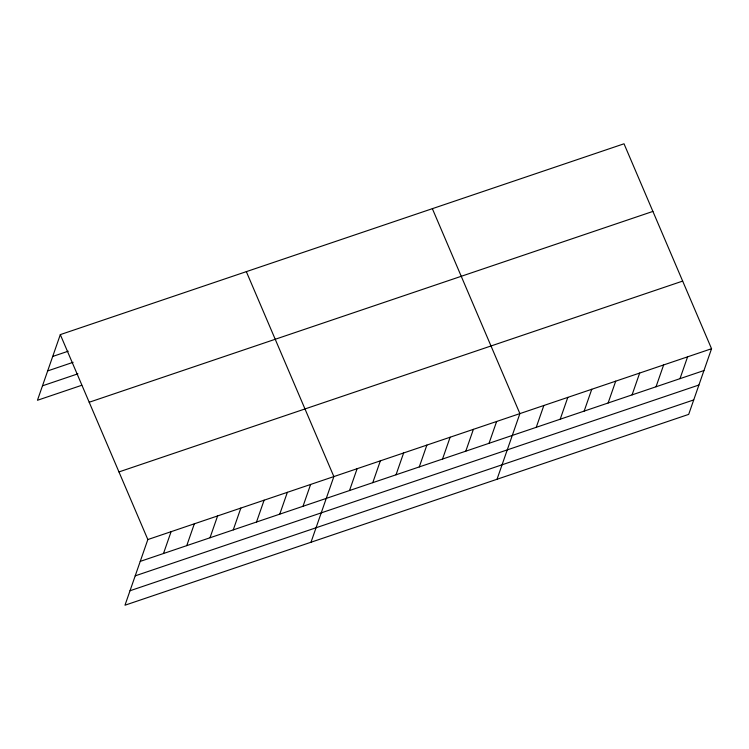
<?xml version="1.0" encoding="UTF-8"?>
<svg xmlns="http://www.w3.org/2000/svg" width="749" height="749" viewBox="0 0 749 749"><rect width="100%" height="100%" fill="white"/><g stroke="black" fill="none" stroke-linecap="round" stroke-linejoin="round"><path stroke-width="1.12" d="M60.313 334.616L147.843 539.552L124.98 605.211L688.687 414.384L711.55 348.725L624.02 143.789L60.313 334.616L37.45 400.275L81.744 385.286M163.488 553.511L171.09 531.678M186.744 545.637L194.347 523.804M210.001 537.763L217.603 515.939M233.248 529.899L240.85 508.065M256.504 522.025L264.107 500.192M279.752 514.151L287.363 492.318M303.008 506.277L310.61 484.444M311.004 542.239L333.867 476.579L246.337 271.644M349.511 490.539L357.114 468.705M372.768 482.665L380.37 460.832M396.024 474.791L403.627 452.958M419.271 466.927L426.874 445.093M442.528 459.053L450.13 437.219M465.784 451.179L473.387 429.346M489.031 443.305L496.634 421.472M497.027 479.266L519.89 413.607L432.36 208.671M536.247 427.323L543.849 405.49M560.205 419.215L567.808 397.382M584.154 411.107L591.766 389.274M608.113 402.99L615.715 381.166M632.072 394.882L639.674 373.049M656.03 386.774L663.633 364.941M679.989 378.666L687.591 356.833M52.711 356.449L68.215 351.206M47.674 370.914L73.14 362.291M42.487 385.819L77.924 373.817M89.197 402.25L652.903 211.415M118.96 471.926L682.667 281.09M147.843 539.552L711.55 348.725M140.241 561.385L703.948 370.549M135.204 575.85L698.911 385.014M130.008 590.746L693.724 399.919"/></g></svg>
